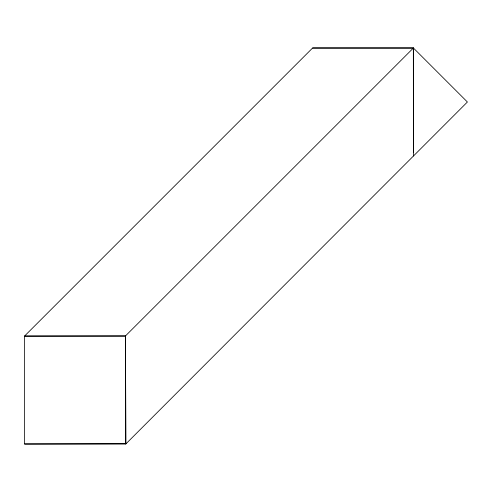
<?xml version="1.0" encoding="UTF-8"?>
<svg xmlns="http://www.w3.org/2000/svg" width="492" height="492" viewBox="0 0 492 492"><rect width="100%" height="100%" fill="white"/><g stroke="black" fill="none" stroke-linecap="round" stroke-linejoin="round"><path stroke-width="0.74" d="M24.6 336.005L312.598 48.007L413.397 47.995L467.4 102.004L125.952 443.833L24.6 444.005L24.6 336.005L125.398 336.005L413.403 48.007L413.403 156.007M24.6 444.005L125.952 443.833L125.398 336.005L24.852 336.177M312.598 48.007L413.403 48.007M413.348 48.056L413.403 152.403M125.398 336.005L125.398 444.005"/></g></svg>
